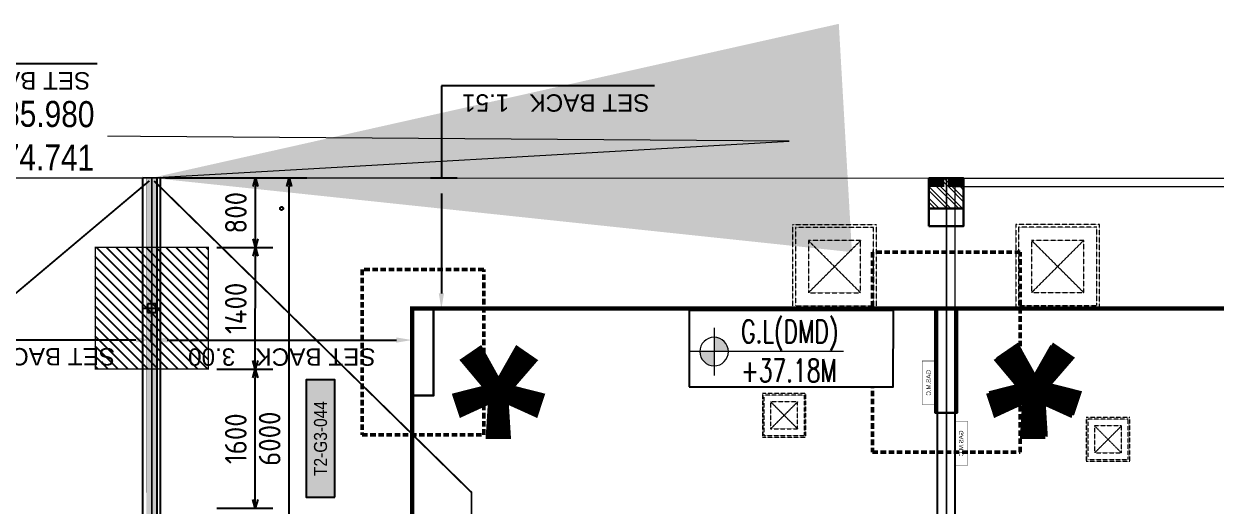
# Model space of a CAD drawing. Header units: centimetres. Extents: x -6122352 to 7132207, y -1694241 to 1947892.
# Drawn here: x 45905 to 59631, y -88233 to -82684 of the extents above; entities that cross this region are included whole.
import ezdxf
from ezdxf.enums import TextEntityAlignment as Align
from ezdxf.xclip import XClip

# ---------------------------------------------------------------- set-up
doc = ezdxf.new("R2010")
doc.units = ezdxf.units.CM
doc.header["$MEASUREMENT"] = 0
doc.header["$XCLIPFRAME"] = 2
doc.header["$PDMODE"] = 66
doc.header["$PDSIZE"] = 100
for name, pattern in [('23585-XR-AR-END-SETTING OUT PLAN$0$HIDDEN', [0.375, 0.25, -0.125]), ('DASHED2', [0.375, 0.25, -0.125]), ('XR-AR-END-SETTING OUT PLAN$0$23261-XR-AR-SI-GF$0$HIDDEN', [0.375, 0.25, -0.125])]:
    doc.linetypes.add(name, pattern=pattern)
for name, color, linetype in [('00-MI-DIM', 7, 'Continuous'), ('23585-XR-AR-BOUNDARY WALLS AND SETBACKS$0$setback', 7, 'XR-AR-END-SETTING OUT PLAN$0$23261-XR-AR-SI-GF$0$HIDDEN'), ('23585-XR-AR-END-ANNO-GF$0$XR-END-GROUND FLOOR PLAN$0$XR-MIDDLE-GROUND FLOOR PLAN$0$-LPG-CABINET', 6, 'Continuous'), ('23585-XR-AR-MID-ANNO-GF$0$945-4P-1-101-GROUND FLOOR PLAN$0$XR-MIDDLE-GROUND FLOOR PLAN$0$XR-MIDDLE-GROUND FLOOR PLAN$0$-LPG-CABINET', 6, 'Continuous'), ('@MI-FOOTINGS', 7, 'Continuous'), ('@MI-REF LAYER', 7, 'Continuous'), ('@MI-TYPE-02', 6, 'Continuous'), ('B_TH_4', 7, 'Continuous'), ('PANEL-TAGS', 7, 'Continuous'), ('S-DIMENSION', 251, 'Continuous'), ('XR-AR-MID-SETTING OUT FOR MASTER$0$23585-XR-AR-MID-GROUND FLOOR$0$GS-HATCH-FLOOR TILE', 251, 'Continuous'), ('XREF1$0$S-LEVELS', 2, 'Continuous'), ('XREF1$0$TYPICAL NEW PROFILE', 3, 'Continuous')]:
    doc.layers.add(name, color=color, linetype=linetype)
for name, color, linetype, lineweight, true_color in [('08-Compound Wall-2', 6, 'Continuous', 25, 0xff00ff), ('08-Compound Wall-4', 7, 'Continuous', 25, 0xff4405), ('23585-XR-AR-DAMAC PLOT LIMITS$0$1-End units', 7, 'Continuous', 5, 0xf8991e)]:
    doc.layers.add(name, color=color, linetype=linetype, lineweight=lineweight, true_color=true_color)
for name, color, linetype, lineweight in [('23585-XR-AR-DAMAC PLOT LIMITS$0$1-Mid units', 41, 'Continuous', 5), ('23585-XR-AR-END-ANNO-GF$0$XR-END-GROUND FLOOR PLAN$0$XR-MIDDLE-GROUND FLOOR PLAN$0$S-ANNO-TXT', 3, 'Continuous', 25), ('23585-XR-AR-END-SETTING OUT PLAN$0$A-FLOR-UNDR', 8, '23585-XR-AR-END-SETTING OUT PLAN$0$HIDDEN', 5), ('23585-XR-AR-MID-ANNO-GF$0$945-4P-1-101-GROUND FLOOR PLAN$0$XR-MIDDLE-GROUND FLOOR PLAN$0$XR-MIDDLE-GROUND FLOOR PLAN$0$S-ANNO-TXT', 3, 'Continuous', 25), ('@ Foundations', 4, 'DASHED2', 50), ('A-ANNO-TEXT', 3, 'Continuous', 25), ('A-FLOR-XREF', 7, 'Continuous', 9), ('A-WALL', 7, 'Continuous', 30), ('A-WALL-PATT', 8, 'Continuous', 5), ('XR-AR-END-SETTING OUT PLAN$0$23585-XR-AR-END-GROUND FLOOR$0$S-COLS', 51, 'Continuous', 40), ('XR-AR-END-SETTING OUT PLAN$0$23585-XR-AR-END-GROUND FLOOR$0$S-COLS-PATT', 8, 'Continuous', 5), ('XR-AR-MID-SETTING OUT FOR MASTER$0$23585-XR-AR-MID-GROUND FLOOR$0$A-FLOR-PATT', 8, 'Continuous', 5), ('XR-AR-MID-SETTING OUT FOR MASTER$0$23585-XR-AR-MID-GROUND FLOOR$0$S-COLS', 51, 'Continuous', 40), ('XR-END-GROUND FLOOR PLAN$0$XR-END-GROUND FLOOR PLAN$0$A-FLOR-PATT_EXT', 8, 'Continuous', 5), ('XR-END-GROUND FLOOR PLAN$0$XR-MIDDLE TYPE 2-GROUND FLOOR PLAN$0$XR-MIDDLE-GROUND FLOOR PLAN$0$-DR-RW', 6, 'Continuous', 5), ('XR-END-GROUND FLOOR PLAN$0$XR-MIDDLE TYPE 2-GROUND FLOOR PLAN$0$XR-MIDDLE-GROUND FLOOR PLAN$0$S-ANNO-TXT', 3, 'Continuous', 25), ('XREF1$0$36-TAGLVL', 23, 'Continuous', 9)]:
    doc.layers.add(name, color=color, linetype=linetype, lineweight=lineweight)
doc.styles.add('23585-XR-AR-END-ANNO-GF$0$SDC-TEXT', font='arial.ttf')
doc.styles.add('23585-XR-AR-MALDIVE-1$0$Arial', font='arialbd.ttf')
doc.styles.add('23585-XR-AR-MID-ANNO-GF$0$SDC-TEXT', font='arial.ttf')
doc.styles.add('Arial', font='arialbd.ttf')
doc.styles.add('Gen-Text', font='arial.ttf', dxfattribs={"height": 2.5})
doc.styles.add('JWC BHQ 3.00', font='swissc.ttf', dxfattribs={"height": 3})
doc.styles.add('PANELTAG_STYLE', font='arial.ttf')
doc.styles.add('Schueco-BEMSTIL', font='isocpeur.ttf', dxfattribs={"width": 0.9})
doc.styles.get("Standard").update_dxf_attribs({"font": 'arial.ttf'})
doc.styles.add('XR-END-GROUND FLOOR PLAN$0$XR-MIDDLE TYPE 2-GROUND FLOOR PLAN$0$XR-MIDDLE-GROUND FLOOR PLAN$0$Arial_1', font='arial.ttf', dxfattribs={"height": 0.002951})
doc.styles.add('XREF1$0$DLT_TEXT', font='romans.shx', dxfattribs={"width": 0.7})
doc.dimstyles.new('Dim Arrow Ann', dxfattribs={"dimtxt": 2.5, "dimasz": 3, "dimexe": 1.5, "dimexo": 1.5, "dimgap": 1, "dimtad": 1, "dimdec": 0, "dimlfac": 1000, "dimzin": 0, "dimdsep": 46, "dimtxsty": 'Gen-Text', "dimblk": 'ARCHTICK', "dimcen": 0, "dimclrd": 7, "dimclre": 7, "dimclrt": 7, "dimadec": 0, "dimazin": 0, "dimtfac": 1, "dimtdec": 0, "dimtofl": 0, "dimtmove": 2, "dimatfit": 3, "dimfxl": 1, "dimtolj": 1, "dimtzin": 0, "dimlwd": 0, "dimlwe": 0, "dimarcsym": 0})
doc.dimstyles.new('MI- JWC-TXT-2.5 MM', dxfattribs={"dimscale": 1.5, "dimtxt": 2.5, "dimasz": 1, "dimexe": 2, "dimexo": 1, "dimgap": 1, "dimtad": 1, "dimdec": 0, "dimdsep": 46, "dimtxsty": 'Schueco-BEMSTIL', "dimblk": 'OPEN30', "dimcen": 0, "dimdle": 2, "dimclrd": 140, "dimclre": 8, "dimclrt": 40, "dimadec": 0, "dimazin": 2, "dimtfac": 1, "dimtdec": 0, "dimtix": 1, "dimtmove": 2, "dimatfit": 3, "dimldrblk": 'OPEN', "dimfxl": 2, "dimlwd": -1, "dimlwe": -1, "dimarcsym": 0})
doc.dimstyles.get("Standard").update_dxf_attribs({"dimtxt": 5, "dimasz": 0.5, "dimexe": 0.18, "dimexo": 0.0625, "dimgap": 0.09, "dimtad": 0, "dimtih": 1, "dimtoh": 1, "dimdec": 0, "dimzin": 0, "dimdsep": 46, "dimtxsty": 'Standard', "dimcen": 0.09, "dimadec": 0, "dimazin": 0, "dimtfac": 1, "dimtdec": 0, "dimtofl": 0, "dimtmove": 0, "dimatfit": 3, "dimfxl": 1, "dimtolj": 1, "dimtzin": 0, "dimarcsym": 0})

# ---------------------------------------------------------------- blocks, each defined once
blk = doc.blocks.new('23585-XR-AR-BOUNDARY WALLS AND SETBACKS')
at = {"layer": '08-Compound Wall-2'}
for points in [[(496486.048, 2768874.815), (496503.67, 2768858.669), (496505.73, 2768860.918), (496509.784, 2768865.342), (496513.837, 2768869.765), (496517.891, 2768874.189), (496521.944, 2768878.613), (496524.072, 2768880.935), (496525.997, 2768883.037), (496530.253, 2768887.682), (496532.111, 2768889.709), (496514.49, 2768905.855)], [(496486.048, 2768874.815), (496485.981, 2768874.741), (496485.913, 2768874.668)], [(496457.537, 2768843.699), (496475.159, 2768827.553), (496481.207, 2768834.154), (496485.259, 2768838.576), (496487.387, 2768840.899), (496489.314, 2768843.001), (496493.367, 2768847.425), (496493.57, 2768847.646), (496497.421, 2768851.849), (496497.623, 2768852.07), (496501.677, 2768856.494), (496503.535, 2768858.522), (496485.913, 2768874.668)]]:
    blk.add_lwpolyline(points, dxfattribs=at)
at = {"layer": '23585-XR-AR-BOUNDARY WALLS AND SETBACKS$0$setback', "ltscale": 40, "const_width": 0.05}
blk.add_lwpolyline([(496528.014, 2768889.53), (496513.637, 2768902.704), (496509.482, 2768898.169), (496505.428, 2768893.746), (496501.375, 2768889.322), (496497.322, 2768884.898), (496493.268, 2768880.474), (496489.114, 2768875.94), (496503.491, 2768862.766), (496507.646, 2768867.301), (496511.699, 2768871.724), (496515.752, 2768876.148), (496519.806, 2768880.572), (496521.934, 2768882.894), (496523.859, 2768884.996), (496528.014, 2768889.53)], dxfattribs=at)
blk = doc.blocks.new('A$C9d9485f6')
at = {"layer": 'A-ANNO-TEXT', "rotation": 312.4881850805905}
blk.add_blockref('23585-XR-AR-BOUNDARY WALLS AND SETBACKS', (-2377088.535, -1504219.252), dxfattribs=at)
blk = doc.blocks.new('23585-XR-AR-DAMAC PLOT LIMITS')
at = {"layer": '23585-XR-AR-DAMAC PLOT LIMITS$0$1-End units', "color": 251, "true_color": 0x636466}
for points in [[(496503.676, 2768858.528), (496485.981, 2768874.742), (496492.162, 2768881.488), (496509.857, 2768865.274), (496505.804, 2768860.85)], [(496497.494, 2768851.782), (496479.799, 2768867.995), (496485.981, 2768874.742), (496503.676, 2768858.528), (496501.751, 2768856.427), (496497.697, 2768852.003)]]:
    blk.add_lwpolyline(points, close=True, dxfattribs=at)
at = {"layer": '23585-XR-AR-DAMAC PLOT LIMITS$0$1-Mid units', "color": 251, "true_color": 0x636466}
blk.add_lwpolyline([(496509.857, 2768865.274), (496492.162, 2768881.488), (496496.216, 2768885.911), (496513.911, 2768869.698)], close=True, dxfattribs=at)
blk = doc.blocks.new('A$Cf093b529')
at = {"layer": 'A-ANNO-TEXT'}
blk.add_blockref('23585-XR-AR-DAMAC PLOT LIMITS', (-495391.99, -2768603.442), dxfattribs=at)
blk = doc.blocks.new('_ArchTick')
at = {"color": 0, "linetype": 'ByBlock', "const_width": 0.15}
blk.add_lwpolyline([(-0.5, -0.5), (0.5, 0.5)], dxfattribs=at)
blk = doc.blocks.new('XR-AR-END-SETTING OUT PLAN$0$23585-XR-AR-END-GROUND FLOOR$0$A$C75a8815d')
at = {"layer": 'XR-AR-END-SETTING OUT PLAN$0$23585-XR-AR-END-GROUND FLOOR$0$S-COLS', "color": 252, "lineweight": 30}
for points in [[(6025, -4000), (6025, -2800), (6275, -2800), (6275, -4000)], [(0, -4000), (0, -3000), (250, -3000), (250, -4000)], [(5950, -4950), (6350, -4950), (6350, -5150), (5950, -5150)]]:
    blk.add_lwpolyline(points, close=True, dxfattribs=at)
blk = doc.blocks.new('23585-XR-AR-END-SETTING OUT PLAN$0$MH-800')
at = {"ltscale": 5}
for p, q in [((-294, -651), (306, -51)), ((-294, -51), (306, -651))]:
    blk.add_line(p, q, dxfattribs=at)
for points in [[(-477, 132), (-477, -833), (488, -833), (488, 132)], [(-444, 99), (-444, -801), (456, -801), (456, 99)], [(-294, -51), (-294, -651), (306, -651), (306, -51)]]:
    blk.add_lwpolyline(points, close=True, dxfattribs=at)
blk = doc.blocks.new('A$Cb2291f53')
blk.add_wipeout([(-200, 0), (200, 0), (200, 350), (-200, 350)])
at = {"layer": 'A-WALL-PATT'}
h = blk.add_hatch(dxfattribs=at)
h.set_pattern_fill('ANSI32', color=252, scale=10)
h.set_pattern_definition([(45, (-9150, -4e-08), (-67.3519, 67.3519), []), (45, (-9105.1, -4e-08), (-67.3519, 67.3519), [])])
h.paths.add_polyline_path([(-200, 350), (-200, 100), (-25, 100), (-25, 0), (25, 0), (25, 100), (200, 100), (200, 350)])
at = {"layer": 'A-WALL'}
blk.add_lwpolyline([(-200, 0), (200, 0), (200, 350), (-200, 350)], close=True, dxfattribs=at)
at = {"layer": 'XR-END-GROUND FLOOR PLAN$0$XR-END-GROUND FLOOR PLAN$0$A-FLOR-PATT_EXT'}
blk.add_line((100, 0), (-100, 0), dxfattribs=at)
at = {"layer": 'XR-END-GROUND FLOOR PLAN$0$XR-MIDDLE TYPE 2-GROUND FLOOR PLAN$0$XR-MIDDLE-GROUND FLOOR PLAN$0$-DR-RW', "ltscale": 100, "const_width": 5}
for points in [[(-200, 0), (-200, 100), (-25, 100), (-25, 0)], [(25, 0), (25, 100), (200, 100), (200, 0)]]:
    blk.add_lwpolyline(points, close=True, dxfattribs=at)
at = {"layer": 'XR-END-GROUND FLOOR PLAN$0$XR-MIDDLE TYPE 2-GROUND FLOOR PLAN$0$XR-MIDDLE-GROUND FLOOR PLAN$0$S-ANNO-TXT', "style": 'XR-END-GROUND FLOOR PLAN$0$XR-MIDDLE TYPE 2-GROUND FLOOR PLAN$0$XR-MIDDLE-GROUND FLOOR PLAN$0$Arial_1', "width": 0.8}
for p in [(-112, 52), (113, 52)]:
    blk.add_text('W.M', height=75, dxfattribs=at).set_placement(p, align=Align.MIDDLE)
blk = doc.blocks.new('XR-AR-END-SETTING OUT PLAN')
at = {"layer": '08-Compound Wall-4', "ltscale": 100}
blk.add_lwpolyline([(9050, 5500), (9050, 1500), (9250, 1500), (9250, 5500)], dxfattribs=at)
at = {"layer": '23585-XR-AR-END-ANNO-GF$0$XR-END-GROUND FLOOR PLAN$0$XR-MIDDLE-GROUND FLOOR PLAN$0$-LPG-CABINET', "ltscale": 100, "const_width": 5}
blk.add_lwpolyline([(9025, 2603), (9025, 2103), (8875, 2103), (8875, 2603)], close=True, dxfattribs=at)
at = {"layer": '23585-XR-AR-END-SETTING OUT PLAN$0$A-FLOR-UNDR', "color": 8, "ltscale": 100, "xscale": -0.5182770836547854, "yscale": 0.5182770836547854, "zscale": 0.5182770836547854, "rotation": 270.0000009865863}
blk.add_blockref('23585-XR-AR-END-SETTING OUT PLAN$0$MH-800', (7467, 2725, 0), dxfattribs=at)
at = {"layer": '23585-XR-AR-END-SETTING OUT PLAN$0$A-FLOR-UNDR', "color": 8, "ltscale": 100, "xscale": -1, "rotation": 270.0000009865863}
blk.add_blockref('23585-XR-AR-END-SETTING OUT PLAN$0$MH-800', (8215, 1012), dxfattribs=at)
at = {"layer": 'XR-AR-END-SETTING OUT PLAN$0$23585-XR-AR-END-GROUND FLOOR$0$S-COLS-PATT', "color": 8}
blk.add_blockref('XR-AR-END-SETTING OUT PLAN$0$23585-XR-AR-END-GROUND FLOOR$0$A$C75a8815d', (3000, 5500), dxfattribs=at)
at = {"layer": '23585-XR-AR-END-ANNO-GF$0$XR-END-GROUND FLOOR PLAN$0$XR-MIDDLE-GROUND FLOOR PLAN$0$S-ANNO-TXT', "style": '23585-XR-AR-END-ANNO-GF$0$SDC-TEXT'}
blk.add_text('GAS.M.C', height=50, rotation=90, dxfattribs=at).set_placement((8947, 2353), align=Align.MIDDLE)
at = {"layer": 'A-FLOR-XREF'}
blk.add_blockref('A$Cb2291f53', (9150, 0), dxfattribs=at)
blk = doc.blocks.new('END UNIT')
at = {"xscale": 0.001, "yscale": 0.001, "zscale": 0.001}
blk.add_blockref('XR-AR-END-SETTING OUT PLAN', (-9.15, 0), dxfattribs=at)
blk = doc.blocks.new('XR-AR-MID-SETTING OUT FOR MASTER$0$23585-XR-AR-MID-GROUND FLOOR$0$945-4P-1-101-GROUND FLOOR PLAN$0$XR-MIDDLE-CAR PARK HATCH')
at = {"layer": 'XR-AR-MID-SETTING OUT FOR MASTER$0$23585-XR-AR-MID-GROUND FLOOR$0$A-FLOR-PATT'}
blk.add_lwpolyline([(9250, 100), (9250, 5500), (15050, 5503), (15050, 100)], close=True, dxfattribs=at)
blk = doc.blocks.new('XR-AR-MID-SETTING OUT FOR MASTER$0$23585-XR-AR-MID-GROUND FLOOR$0$A$C08698786')
at = {"layer": 'XR-AR-MID-SETTING OUT FOR MASTER$0$23585-XR-AR-MID-GROUND FLOOR$0$S-COLS', "color": 252, "lineweight": 30}
blk.add_lwpolyline([(-200, 550), (200, 550), (200, 350), (-200, 350)], close=True, dxfattribs=at)
blk = doc.blocks.new('XR-AR-MID-SETTING OUT FOR MASTER')
at = {"layer": '23585-XR-AR-MID-ANNO-GF$0$945-4P-1-101-GROUND FLOOR PLAN$0$XR-MIDDLE-GROUND FLOOR PLAN$0$XR-MIDDLE-GROUND FLOOR PLAN$0$-LPG-CABINET', "ltscale": 100, "const_width": 5}
blk.add_lwpolyline([(250, 3300), (250, 2800), (100, 2800), (100, 3300)], close=True, dxfattribs=at)
at = {"layer": '08-Compound Wall-4', "ltscale": 100}
blk.add_blockref('XR-AR-MID-SETTING OUT FOR MASTER$0$23585-XR-AR-MID-GROUND FLOOR$0$945-4P-1-101-GROUND FLOOR PLAN$0$XR-MIDDLE-CAR PARK HATCH', (-9150, 0), dxfattribs=at)
at = {"layer": '23585-XR-AR-END-SETTING OUT PLAN$0$A-FLOR-UNDR', "color": 8, "ltscale": 100, "xscale": -0.5182770836547854, "yscale": 0.5182770836547854, "zscale": 0.5182770836547854, "rotation": 270.0000009865863}
blk.add_blockref('23585-XR-AR-END-SETTING OUT PLAN$0$MH-800', (2045, 3001, 0), dxfattribs=at)
at = {"layer": '23585-XR-AR-END-SETTING OUT PLAN$0$A-FLOR-UNDR', "color": 8, "ltscale": 100, "xscale": -1, "rotation": 270.0000009865863}
blk.add_blockref('23585-XR-AR-END-SETTING OUT PLAN$0$MH-800', (1634, 1009), dxfattribs=at)
at = {"layer": 'XR-AR-MID-SETTING OUT FOR MASTER$0$23585-XR-AR-MID-GROUND FLOOR$0$GS-HATCH-FLOOR TILE', "color": 8}
blk.add_blockref('XR-AR-MID-SETTING OUT FOR MASTER$0$23585-XR-AR-MID-GROUND FLOOR$0$A$C08698786', (0, 0), dxfattribs=at)
at = {"layer": '23585-XR-AR-MID-ANNO-GF$0$945-4P-1-101-GROUND FLOOR PLAN$0$XR-MIDDLE-GROUND FLOOR PLAN$0$XR-MIDDLE-GROUND FLOOR PLAN$0$S-ANNO-TXT', "color": 3, "style": '23585-XR-AR-MID-ANNO-GF$0$SDC-TEXT'}
blk.add_text('GAS.M.C', height=50, rotation=90, dxfattribs=at).set_placement((172, 3050), align=Align.MIDDLE)
blk = doc.blocks.new('MID UNIT')
at = {"xscale": 0.001, "yscale": 0.001, "zscale": 0.001}
blk.add_blockref('XR-AR-MID-SETTING OUT FOR MASTER', (0, 0), dxfattribs=at)
blk = doc.blocks.new('TH_4')
at = {"xscale": -1}
blk.add_blockref('END UNIT', (495826.305, 2769130.514), dxfattribs=at)
blk.add_blockref('MID UNIT', (495826.305, 2769130.514), dxfattribs=at)
at = {"insert": (495831.455, 2769133.514), "char_height": 2, "attachment_point": 2, "style": 'Arial'}
blk.add_mtext('\\pxqc;*', dxfattribs=at)
at = {"insert": (495825.305, 2769133.514), "char_height": 2, "attachment_point": 2, "style": 'Arial'}
blk.add_mtext('\\pxqc;*', dxfattribs=at)
blk = doc.blocks.new('A$C780da55d')
at = {"layer": 'S-DIMENSION'}
blk.add_circle((39.302, -0.002), 0.0182, dxfattribs=at)
at = {"insert": (30.622, 2.622), "char_height": 2, "attachment_point": 2, "style": '23585-XR-AR-MALDIVE-1$0$Arial'}
blk.add_mtext('\\pxqc;*', dxfattribs=at)
at = {"layer": 'B_TH_4', "xscale": 1.000039159572381, "yscale": 1.000039159572381, "zscale": 1.000039159572381}
blk.add_blockref('TH_4', (-495814.07, -2769239.302), dxfattribs=at)
blk = doc.blocks.new('23585-XR-AR-MALDIVE-2$0$TH_4')
blk.add_blockref('A$C780da55d', (495794.655, 2769130.864))
at = {"layer": '@ Foundations', "linetype": 'DASHED2', "ltscale": 0.25}
for points in [[(495825.455, 2769131.365), (495827.155, 2769131.365), (495827.155, 2769133.665), (495825.455, 2769133.665)], [(495831.63, 2769131.565), (495833.03, 2769131.565), (495833.03, 2769133.465), (495831.63, 2769133.465)]]:
    blk.add_lwpolyline(points, close=True, dxfattribs=at)
blk = doc.blocks.new('A$C3d5adbb0')
at = {"color": 1, "true_color": 0xeb0000, "const_width": 0.01}
blk.add_lwpolyline([(33.15, 0.002), (27.15, 0.003), (21.15, 0.004), (15.15, 0.005), (9.15, 0.006), (0, 0.008), (0.005, 24.008), (2.855, 24.007), (9.155, 24.006), (12.005, 24.006), (15.155, 24.005), (21.155, 24.004), (27.155, 24.003), (33.155, 24.002), (39.155, 24.001), (42.305, 24), (42.3, 0)], close=True, dxfattribs=at)
blk = doc.blocks.new('A$C7cae1d29')
at = {"color": 1, "true_color": 0xeb0000, "const_width": 0.008}
blk.add_lwpolyline([(33.15, 0), (27.15, 0), (21.15, 0), (15.15, 0), (9.15, 0), (0, 0), (0, 24), (2.85, 24), (8.85, 24), (9.15, 24), (14.85, 24), (15.15, 24), (21.15, 24), (24.002, 24), (27.152, 24), (33.15, 24), (42.303, 24), (42.303, 0)], close=True, dxfattribs=at)
blk = doc.blocks.new('XREF1$0$LVL  ATTR')
at = {"color": 7}
blk.add_wipeout([(-0.337, 0.384), (1.897, 0.384), (1.897, -0.45), (-0.337, -0.45)], dxfattribs=at)
at = {"layer": 'XREF1$0$36-TAGLVL', "extrusion": (-4.88814e-07, 1.40652e-17, 1)}
h = blk.add_hatch(color=252, dxfattribs=at)
h.paths.add_polyline_path([(-0.065, 0.156, 0.414214), (-0.222, 0), (-0.065, 0)])
h.paths.add_polyline_path([(0.091, 0), (-0.065, 0), (-0.065, -0.156, 0.414214)])
for p, q in [((-0.065, -0.26), (-0.065, 0.26)), ((1.351, 0, 0), (-0.325, 0, 0))]:
    blk.add_line(p, q, dxfattribs=at)
blk.add_circle((-0.065, 0, 0), 0.156, dxfattribs=at)
at = {"layer": 'XREF1$0$S-LEVELS', "color": 1}
blk.add_lwpolyline([(-0.337, 0.384), (1.897, 0.384), (1.897, -0.45), (-0.337, -0.45)], close=True, dxfattribs=at)
at = {"layer": 'XREF1$0$TYPICAL NEW PROFILE', "color": 3, "style": 'XREF1$0$DLT_TEXT', "width": 0.7}
for tag, p in [('+0.00M', (0.241, 0.067, 0)), ('S.S.L', (0.241, -0.345, 0))]:
    blk.add_attdef(tag, p, '', height=0.25, dxfattribs=at)
blk = doc.blocks.new('*D457')
at = {"color": 0, "lineweight": -2, "transparency": 16777216}
for p, q in [((494356.379, 2767860.585), (494356.81, 2767860.585)), ((494356.63, 2767859.257), (494356.63, 2767860.405)), ((494356.755, 2767859.077), (494356.45, 2767859.077)), ((494356.63, 2767858.019), (494356.63, 2767859.077)), ((494354.175, 2767858.019), (494356.63, 2767858.019))]:
    blk.add_line(p, q, dxfattribs=at)
at = {"color": 0, "transparency": 16777216}
for points in [[(494356.6, 2767860.405), (494356.66, 2767860.405), (494356.63, 2767860.585)], [(494356.6, 2767859.257), (494356.66, 2767859.257), (494356.63, 2767859.077)]]:
    blk.add_solid(points, dxfattribs=at)
at = {"layer": 'Defpoints', "color": 0, "transparency": 16777216}
for p in [(494356.317, 2767860.585), (494356.63, 2767860.585), (494356.818, 2767859.077)]:
    blk.add_point(p, dxfattribs=at)
at = {"color": 0, "transparency": 16777216, "insert": (494355.313, 2767858.213), "char_height": 0.2, "attachment_point": 5}
blk.add_mtext('\\A1;SET BACK   1.51', dxfattribs=at)
blk = doc.blocks.new('*D459')
at = {"color": 0, "lineweight": -2, "transparency": 16777216}
for p, q in [((494356.968, 2767860.791), (494356.968, 2767861.122)), ((494359.965, 2767860.966), (494359.965, 2767860.762)), ((494359.785, 2767860.942), (494357.148, 2767860.942))]:
    blk.add_line(p, q, dxfattribs=at)
at = {"color": 0, "transparency": 16777216}
for points in [[(494357.148, 2767860.972), (494357.148, 2767860.912), (494356.968, 2767860.942)], [(494359.785, 2767860.972), (494359.785, 2767860.912), (494359.965, 2767860.942)]]:
    blk.add_solid(points, dxfattribs=at)
at = {"layer": 'Defpoints', "color": 0, "transparency": 16777216}
for p in [(494359.965, 2767861.029), (494356.968, 2767860.942), (494356.968, 2767860.729)]:
    blk.add_point(p, dxfattribs=at)
at = {"color": 0, "transparency": 16777216, "insert": (494358.467, 2767861.136), "char_height": 0.2, "attachment_point": 5}
blk.add_mtext('\\A1;SET BACK   3.00', dxfattribs=at)
blk = doc.blocks.new('*D476')
at = {"color": 0, "lineweight": -2, "transparency": 16777216}
for p, q in [((494320.669, 2767860.65), (494320.669, 2767861.126)), ((494317.669, 2767860.97), (494317.669, 2767860.766)), ((494320.489, 2767860.946), (494317.849, 2767860.946))]:
    blk.add_line(p, q, dxfattribs=at)
at = {"color": 0, "transparency": 16777216}
for points in [[(494317.849, 2767860.976), (494317.849, 2767860.916), (494317.669, 2767860.946)], [(494320.489, 2767860.976), (494320.489, 2767860.916), (494320.669, 2767860.946)]]:
    blk.add_solid(points, dxfattribs=at)
at = {"layer": 'Defpoints', "color": 0, "transparency": 16777216}
for p in [(494317.669, 2767861.032), (494317.669, 2767860.946), (494320.669, 2767860.588)]:
    blk.add_point(p, dxfattribs=at)
at = {"color": 0, "transparency": 16777216, "insert": (494319.169, 2767861.14), "char_height": 0.2, "attachment_point": 5}
blk.add_mtext('\\A1;SET BACK   3.00', dxfattribs=at)
blk = doc.blocks.new('*D478')
at = {"color": 0, "lineweight": -2, "transparency": 16777216}
for p, q in [((494320.54, 2767860.585), (494320.971, 2767860.585)), ((494320.791, 2767859.264), (494320.791, 2767860.405)), ((494320.757, 2767859.084), (494320.611, 2767859.084)), ((494320.791, 2767857.773), (494320.791, 2767859.084)), ((494318.298, 2767857.773), (494320.791, 2767857.773))]:
    blk.add_line(p, q, dxfattribs=at)
at = {"color": 0, "transparency": 16777216}
for points in [[(494320.761, 2767860.405), (494320.821, 2767860.405), (494320.791, 2767860.585)], [(494320.761, 2767859.264), (494320.821, 2767859.264), (494320.791, 2767859.084)]]:
    blk.add_solid(points, dxfattribs=at)
at = {"layer": 'Defpoints', "color": 0, "transparency": 16777216}
for p in [(494320.478, 2767860.585), (494320.791, 2767860.585), (494320.819, 2767859.084)]:
    blk.add_point(p, dxfattribs=at)
at = {"color": 0, "transparency": 16777216, "insert": (494319.455, 2767857.966), "char_height": 0.2, "attachment_point": 5}
blk.add_mtext('\\A1;SET BACK   1.50', dxfattribs=at)
blk = doc.blocks.new('_Open30')
at = {"color": 0, "linetype": 'ByBlock', "lineweight": -2}
for p, q in [((-1, 0.27), (0, 0)), ((0, 0), (-1, -0.27)), ((0, 0), (-1, 0))]:
    blk.add_line(p, q, dxfattribs=at)
blk = doc.blocks.new('*D1453')
at = {"layer": '00-MI-DIM', "color": 8, "transparency": 16777216}
for p, q in [((395143, -176672), (396767, -176673)), ((395141, -182672), (396766, -182673))]:
    blk.add_line(p, q, dxfattribs=at)
at = {"layer": '00-MI-DIM', "color": 140, "transparency": 16777216}
blk.add_line((396566, -182573), (396567, -176773), dxfattribs=at)
at = {"layer": 'Defpoints', "color": 0, "transparency": 16777216}
for p in [(395043, -176672), (396567, -176673), (395041, -182672)]:
    blk.add_point(p, dxfattribs=at)
at = {"layer": '00-MI-DIM', "color": 140, "transparency": 16777216, "xscale": 100, "yscale": 100, "zscale": 100}
for p, rotation in [((396567, -176673), 89.98973417893167), ((396566, -182673), 269.9897341789317)]:
    blk.add_blockref('_Open30', p, dxfattribs=dict(at, rotation=rotation))
at = {"layer": '00-MI-DIM', "color": 40, "transparency": 16777216, "insert": (396341, -179673), "char_height": 250, "attachment_point": 5, "rotation": 89.9897, "style": 'Schueco-BEMSTIL'}
blk.add_mtext('6000', dxfattribs=at)
blk = doc.blocks.new('_Open')
at = {"color": 0, "linetype": 'ByBlock', "lineweight": -2}
for p, q in [((-1, 0.2), (0, 0)), ((-1, -0.2), (0, 0)), ((0, 0), (-1, 0))]:
    blk.add_line(p, q, dxfattribs=at)
blk = doc.blocks.new('T2-FOOTING PLAN')
at = {"layer": '@MI-FOOTINGS', "transparency": 33554679}
h = blk.add_hatch(dxfattribs=at)
h.set_pattern_fill('ANSI31', color=8, scale=650)
h.paths.add_polyline_path([(-700, 650), (700, 650), (700, -650), (-700, -650)])
at = {"layer": '@MI-FOOTINGS', "color": 160, "true_color": 0x3340f0, "const_width": 15}
blk.add_lwpolyline([(-700, 650), (700, 650), (700, -650), (-700, -650)], close=True, dxfattribs=at)
at = {"layer": '@MI-FOOTINGS', "color": 30}
blk.add_point((0, 0), dxfattribs=at)
blk = doc.blocks.new('*D1437')
at = {"layer": '00-MI-DIM', "color": 8, "transparency": 16777216}
for p, q in [((395734, -178872), (396376, -178873)), ((395734, -180472), (396376, -180473))]:
    blk.add_line(p, q, dxfattribs=at)
at = {"layer": '00-MI-DIM', "color": 140, "transparency": 16777216}
blk.add_line((396176, -180373), (396176, -178973), dxfattribs=at)
at = {"layer": 'Defpoints', "color": 0, "transparency": 16777216}
for p in [(395634, -178872), (396176, -178873), (395634, -180472)]:
    blk.add_point(p, dxfattribs=at)
at = {"layer": '00-MI-DIM', "color": 140, "transparency": 16777216, "xscale": 100, "yscale": 100, "zscale": 100}
for p, rotation in [((396176, -178873), 89.98973417893167), ((396176, -180473), 269.9897341789317)]:
    blk.add_blockref('_Open30', p, dxfattribs=dict(at, rotation=rotation))
at = {"layer": '00-MI-DIM', "color": 40, "transparency": 16777216, "insert": (395951, -179673), "char_height": 250, "attachment_point": 5, "rotation": 89.9897, "style": 'Schueco-BEMSTIL'}
blk.add_mtext('1600', dxfattribs=at)
blk = doc.blocks.new('*D1439')
at = {"layer": '00-MI-DIM', "color": 8, "transparency": 16777216}
for p, q in [((395734, -177472), (396377, -177473)), ((395734, -178872), (396376, -178873))]:
    blk.add_line(p, q, dxfattribs=at)
at = {"layer": '00-MI-DIM', "color": 140, "transparency": 16777216}
blk.add_line((396176, -178773), (396177, -177573), dxfattribs=at)
at = {"layer": 'Defpoints', "color": 0, "transparency": 16777216}
for p in [(395634, -177472), (396177, -177473), (395634, -178872)]:
    blk.add_point(p, dxfattribs=at)
at = {"layer": '00-MI-DIM', "color": 140, "transparency": 16777216, "xscale": 100, "yscale": 100, "zscale": 100}
for p, rotation in [((396177, -177473), 89.98973417893167), ((396176, -178873), 269.9897341789317)]:
    blk.add_blockref('_Open30', p, dxfattribs=dict(at, rotation=rotation))
at = {"layer": '00-MI-DIM', "color": 40, "transparency": 16777216, "insert": (395951, -178173), "char_height": 250, "attachment_point": 5, "rotation": 89.9897, "style": 'Schueco-BEMSTIL'}
blk.add_mtext('1400', dxfattribs=at)
blk = doc.blocks.new('*D1479')
at = {"layer": '00-MI-DIM', "color": 8, "transparency": 16777216}
for p, q in [((395143, -176672), (396377, -176673)), ((395734, -177472), (396377, -177473))]:
    blk.add_line(p, q, dxfattribs=at)
at = {"layer": '00-MI-DIM', "color": 140, "transparency": 16777216}
blk.add_line((396177, -177373), (396177, -176773), dxfattribs=at)
at = {"layer": 'Defpoints', "color": 0, "transparency": 16777216}
for p in [(395043, -176672), (396177, -176673), (395634, -177472)]:
    blk.add_point(p, dxfattribs=at)
at = {"layer": '00-MI-DIM', "color": 140, "transparency": 16777216, "xscale": 100, "yscale": 100, "zscale": 100}
for p, rotation in [((396177, -176673), 89.98973417893167), ((396177, -177473), 269.9897341789317)]:
    blk.add_blockref('_Open30', p, dxfattribs=dict(at, rotation=rotation))
at = {"layer": '00-MI-DIM', "color": 40, "transparency": 16777216, "insert": (395952, -177073), "char_height": 250, "attachment_point": 5, "rotation": 89.9897, "style": 'Schueco-BEMSTIL'}
blk.add_mtext('800', dxfattribs=at)
blk = doc.blocks.new('PANELTAG')
at = {"layer": 'PANEL-TAGS', "color": 1}
blk.add_lwpolyline([(-13.5, -3.3), (13.5, -3.3), (13.5, 3.3), (-13.5, 3.3)], close=True, dxfattribs=at)
at = {"layer": 'PANEL-TAGS', "color": 40, "true_color": 0xffd700}
blk.add_solid([(-13.5, -3.3), (13.5, -3.3), (-13.5, 3.3), (13.5, 3.3)], dxfattribs=at)
at = {"layer": 'PANEL-TAGS', "color": 5, "style": 'PANELTAG_STYLE', "width": 0.85}
blk.add_attdef('TAGNO', text='', height=3, dxfattribs=at).set_placement((0, 0), align=Align.MIDDLE)
blk = doc.blocks.new('M3 REF WITH TABLES')
at = {"color": 1, "const_width": 0.02}
for points in [[(28.623, 31.186), (33.733, 31.461), (43.522, 22.519), (43.846, 22.869), (43.522, 22.519), (45.881, 20.332), (46.216, 15.061)], [(28.585, 31.147), (28.351, 25.593), (38.115, 16.624), (37.865, 16.347), (38.115, 16.624), (40.499, 14.465), (46.186, 15.029)]]:
    blk.add_lwpolyline(points, dxfattribs=at)
blk = doc.blocks.new('A$C9fa2b657')
at = {"color": 1, "true_color": 0xeb0000, "const_width": 0.01}
blk.add_lwpolyline([(33.15, 1.309), (27.15, 1.31), (21.15, 1.311), (15.15, 1.312), (9.15, 1.314), (0, 1.315), (0.005, 25.315), (2.855, 25.315), (9.155, 25.314), (12.005, 25.313), (15.155, 25.313), (21.155, 25.311), (27.155, 25.31), (33.155, 25.309), (39.155, 25.308), (42.305, 25.307), (42.3, 1.307)], close=True, dxfattribs=at)
dim = blk.add_linear_dim(base=(39.303, 3.173), p1=(42.3, 3.259), p2=(39.303, 2.96), text='SET BACK   <>', dimstyle='Standard', override={"dimtxt": 0.2, "dimtad": 1, "dimtih": 0, "dimdec": 2})
dim.commit()
dim.dimension.update_dxf_attribs({"geometry": '*D459', "text_midpoint": (40.802, 3.366), "insert": (-494317.665, -2767857.769)})
dim = blk.add_linear_dim(base=(38.965, 2.815), p1=(39.153, 1.308), p2=(38.652, 2.815), angle=90, text='SET BACK   <>', dimstyle='Standard', override={"dimtxt": 0.2, "dimtad": 1, "dimtih": 0, "dimdec": 2, "dimtmove": 1})
dim.commit()
dim.dimension.update_dxf_attribs({"geometry": '*D457', "text_midpoint": (38.795, 0.25), "dimtype": 128, "insert": (-494317.665, -2767857.769)})
blk = doc.blocks.new('A$C9394d01d')
at = {"color": 1, "true_color": 0xeb0000, "const_width": 0.008}
blk.add_lwpolyline([(34.126, -22.18), (28.126, -22.18), (22.126, -22.18), (16.126, -22.18), (10.126, -22.18), (0.976, -22.18), (0.976, 1.82), (3.826, 1.82), (9.826, 1.82), (10.126, 1.82), (15.826, 1.82), (16.126, 1.82), (22.126, 1.82), (24.978, 1.82), (28.128, 1.82), (34.126, 1.82), (43.279, 1.82), (43.279, -22.18)], close=True, dxfattribs=at)
dim = blk.add_linear_dim(base=(0.976, -20.318), p1=(3.976, -20.677), p2=(0.976, -20.232), text='SET BACK   <>', dimstyle='Standard', override={"dimtxt": 0.2, "dimtad": 1, "dimtih": 0, "dimdec": 2})
dim.commit()
dim.dimension.update_dxf_attribs({"geometry": '*D476', "text_midpoint": (2.476, -20.125), "insert": (-494316.693, -2767881.264)})
dim = blk.add_linear_dim(base=(4.098, -20.68), p1=(4.126, -22.18), p2=(3.785, -20.68), angle=90, text='SET BACK   <>', dimstyle='Standard', override={"dimtxt": 0.2, "dimtad": 1, "dimtih": 0, "dimdec": 2, "dimtmove": 1})
dim.commit()
dim.dimension.update_dxf_attribs({"geometry": '*D478', "text_midpoint": (3.385, -23.491), "dimtype": 128, "insert": (-494316.693, -2767881.264)})
blk = doc.blocks.new('T2-MID PARTITION HALF')
at = {"layer": '@MI-TYPE-02'}
h = blk.add_hatch(color=256, dxfattribs=at)
h.dxf.hatch_style = 1
h.paths.add_polyline_path([(-62.2, 5901.9), (-60, 0), (60, 0), (57.8, 5901.8)])
h.paths.add_polyline_path([(-60, 11911.9), (-62.1, 5911.9), (57.9, 5911.8), (60, 11911.8)])
h.paths.add_polyline_path([(-57.9, 17921.9), (-60, 11921.9), (60, 11921.8), (62.1, 17921.8)])
h.paths.add_polyline_path([(-55.8, 23931.9), (-57.9, 17931.9), (62.1, 17931.8), (64.2, 23931.8)])
at = {"layer": '@MI-TYPE-02', "const_width": 2.5}
blk.add_lwpolyline([(-55.8, 23931.9), (-57.9, 17931.9), (62.1, 17931.8), (64.2, 23931.8)], close=True, dxfattribs=at)
at = {"layer": '@MI-FOOTINGS', "rotation": 89.98973417812736}
blk.add_blockref('T2-FOOTING PLAN', (5, 22431.8), dxfattribs=at)
at = {"layer": '00-MI-DIM'}
dim = blk.add_linear_dim(base=(1587.9, 23931.6), p1=(62.1, 17931.8), p2=(64.2, 23931.8), angle=89.98973, dimstyle='MI- JWC-TXT-2.5 MM', dxfattribs=at)
dim.commit()
dim.dimension.update_dxf_attribs({"geometry": '*D1453', "text_midpoint": (1587.3, 20931.6), "dimtype": 128, "insert": (-394979, 200604.2)})
at = {"layer": '00-MI-DIM', "color": 6}
dim = blk.add_linear_dim(base=(1197.7, 23931.6), p1=(655.2, 23131.7), p2=(64.2, 23931.8), angle=89.98973, dimstyle='MI- JWC-TXT-2.5 MM', dxfattribs=at)
dim.commit()
dim.dimension.update_dxf_attribs({"geometry": '*D1479', "text_midpoint": (972.6, 23531.7), "insert": (-394979, 200604.2)})
at = {"layer": '00-MI-DIM'}
for base, p1, p2, picture, middle in [((1197.6, 23131.6), (654.9, 21731.7), (655.2, 23131.7), '*D1439', (972.5, 22431.7)), ((1197.3, 21731.6), (654.6, 20131.7), (654.9, 21731.7), '*D1437', (972.2, 20931.7))]:
    dim = blk.add_linear_dim(base=base, p1=p1, p2=p2, angle=89.98973, dimstyle='MI- JWC-TXT-2.5 MM', dxfattribs=at)
    dim.commit()
    dim.dimension.update_dxf_attribs({"geometry": picture, "text_midpoint": middle, "insert": (-394979, 200604.2)})

msp = doc.modelspace()

# ---------------------------------------------------------------- block references
at = {"layer": '@MI-REF LAYER', "xscale": 1000, "yscale": 1000, "zscale": 1000}
msp.add_blockref('A$C9d9485f6', (-23958.95046, 48155.57226), dxfattribs=at)

# ---------------------------------------------------------------- leaders
at = {"annotation_type": 0, "has_hookline": 1, "hookline_direction": 1, "text_width": 2318.18182, "horizontal_direction": (0.999974, -0.007279, 0)}
msp.add_leader([(47375.35691, -84456.45385), (54715.68712, -84034.35548), (46715.89907, -83976.12227)], dimstyle='Dim Arrow Ann', override={"dimscale": 0, "dimasz": 8000, "dimtad": 0}, dxfattribs=at)

# ---------------------------------------------------------------- next in the draw order: block references
at = {"layer": '@MI-REF LAYER'}
ref = msp.add_blockref('23585-XR-AR-MALDIVE-2$0$TH_4', (495862223.30683, 2769049743.41842), dxfattribs=dict(at, xscale=1000, yscale=1000, zscale=1000, rotation=180.0004263457452))
XClip(ref).set_block_clipping_path([(495835.392424888, 2769130.5103818076), (495835.3967513023, 2769154.4503569691), (495832.3070769482, 2769154.4109800979), (495826.3067906522, 2769154.4120675121), (495820.3069313536, 2769154.4132776167), (495814.3069288675, 2769154.4143526326), (495808.3069241312, 2769154.4154276499), (495805.1570141213, 2769154.4160303911), (495802.3069273843, 2769154.4565039617), (495796.0120296613, 2769154.457572191), (495793.2170129507, 2769154.4581686342), (495793.2122923648, 2769130.5183110787)])

# ---------------------------------------------------------------- next in the draw order: texts
at = {"layer": '00-MI-DIM', "color": 20, "insert": (46715.88907, -83976.1222), "char_height": 300, "attachment_point": 6, "rotation": 359.582931663, "style": 'JWC BHQ 3.00', "bg_fill": 3, "box_fill_scale": 1.5, "bg_fill_color": 256, "bg_fill_true_color": 13158600, "bg_fill_transparency": 0}
msp.add_mtext('\\A1;E 496485.980\\PN 2768874.741', dxfattribs=at)

# ---------------------------------------------------------------- next in the draw order: linework, layer by layer
at = {"layer": '@MI-REF LAYER', "color": 1, "const_width": 20}
for points in [[(47349.29695, -84490.60811), (43096.0254, -88069.07622), (43076.31133, -101326.85495), (42703.29459, -101329.39209), (43076.31133, -101326.85495), (43095.12395, -104543.5967), (47352.21407, -108356.25166)], [(47404.03211, -84491.43067), (51057.90597, -88074.45588), (51075.82557, -101332.23716), (51553.04564, -101334.72071), (51075.82557, -101332.23716), (51056.57756, -104548.97634), (47395.73156, -108356.84941)]]:
    msp.add_lwpolyline(points, dxfattribs=at)

# ---------------------------------------------------------------- next in the draw order: block references
at = {"layer": '@MI-REF LAYER', "color": 10, "xscale": 1000, "yscale": 1000, "zscale": 1000}
for name, p, rotation in [('A$C9394d01d', (48348.4914, -106636.59904), 179.990160686829), ('A$C3d5adbb0', (89676.49402, -84456.14049), 180.0004263450647), ('A$C7cae1d29', (47376.91396, -84456.1077), 179.9901606651968)]:
    msp.add_blockref(name, p, dxfattribs=dict(at, rotation=rotation))
at = {"layer": '@MI-TYPE-02', "color": 6}
msp.add_blockref('T2-MID PARTITION HALF', (47372.67369, -108388.30735), dxfattribs=at)
at = {"layer": 'PANEL-TAGS'}
ref = msp.add_blockref('PANELTAG', (49319.78907, -87454.7311), dxfattribs=dict(at, xscale=50.00000000000001, yscale=50.00000000000001, zscale=50.00000000000001, rotation=90.00000000000001))
ref.add_attrib('TAGNO', 'T2-G3-044', dxfattribs={"color": 5, "height": 150, "rotation": 90, "style": 'PANELTAG_STYLE', "width": 0.85}).set_placement((49319.78907, -87454.7311), align=Align.MIDDLE_CENTER)

# ---------------------------------------------------------------- next in the draw order: block references
at = {"layer": '@MI-REF LAYER', "color": 7}
ref = msp.add_blockref('XREF1$0$LVL  ATTR', (53919.62646, -86454.47298, -0.00301), dxfattribs=dict(at, xscale=-1051.480567989675, yscale=1051.480567989676, zscale=1051.480567989675, rotation=179.9901596973603))
ref.add_attrib('S.S.L', 'G.L(DMD)', (54162.68999, -86354.34309, -0.15412), dxfattribs={"layer": 'XREF1$0$TYPICAL NEW PROFILE', "color": 3, "height": 262.870142, "rotation": 359.99016299, "style": 'XREF1$0$DLT_TEXT', "width": 0.7})
ref.add_attrib('+0.00M', '+37.18M', (54160.38732, -86803.6777, -0.15412), dxfattribs={"layer": 'XREF1$0$TYPICAL NEW PROFILE', "color": 3, "height": 262.870142, "rotation": 359.99016299, "style": 'XREF1$0$DLT_TEXT', "width": 0.7})

# ---------------------------------------------------------------- next in the draw order: block references
at = {"layer": '@MI-REF LAYER', "xscale": 1000, "yscale": 1000, "zscale": 1000}
for name, p, rotation in [('A$Cf093b529', (-891608.73293, 539022.72011), 312.4882903633292), ('M3 REF WITH TABLES', (5073.57098, -84448.84299), 312.4882889992022)]:
    msp.add_blockref(name, p, dxfattribs=dict(at, rotation=rotation))
at = {"layer": '@MI-REF LAYER', "color": 10, "xscale": 1000, "yscale": 1000, "zscale": 1000, "rotation": 180.0004263467067}
msp.add_blockref('A$C9fa2b657', (89676.48429, -83148.69269), dxfattribs=at)

doc.saveas('drawing.dxf')
